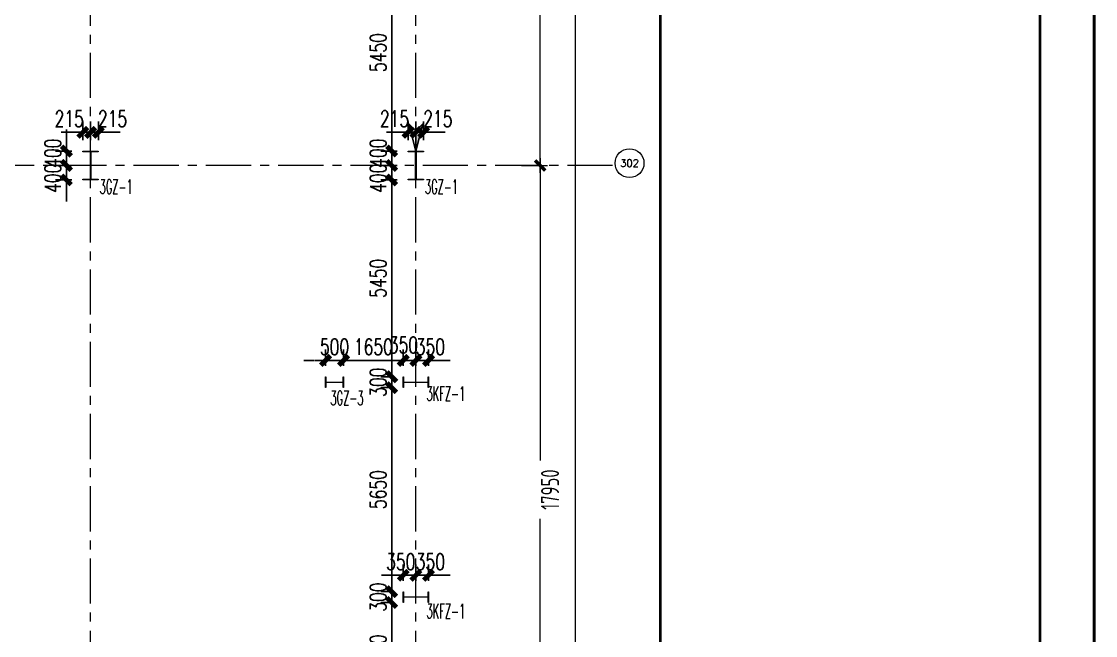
# Model space of a CAD drawing. Extents: x -1201378 to 2367219, y -619313 to 244905.
# Drawn here: x 205331 to 235046, y -250313 to -233310 of the extents above; entities that cross this region are included whole.
import ezdxf
from ezdxf.enums import TextEntityAlignment as Align

# ---------------------------------------------------------------- set-up
doc = ezdxf.new("R2010")
doc.units = 0
doc.header["$LTSCALE"] = 1000
doc.linetypes.add('CENTER', pattern=[2, 1.25, -0.25, 0.25, -0.25])
doc.layers.get('0').update_dxf_attribs({"linetype": 'CONTINUOUS'})
doc.layers.get('Defpoints').update_dxf_attribs({"linetype": 'CONTINUOUS'})
for name, color, linetype in [('0-cxFrame', 155, 'CONTINUOUS'), ('A-WINDOW', 140, 'CONTINUOUS'), ('S-CJGC', 5, 'CONTINUOUS'), ('S-DIMZ', 115, 'CONTINUOUS'), ('S-SGJ', 21, 'CONTINUOUS')]:
    doc.layers.add(name, color=color, linetype=linetype)
for name, color, linetype, lineweight in [('0-cxText', 131, 'CONTINUOUS', 25), ('S-axis', 111, 'CONTINUOUS', 0), ('S-col', 2, 'CONTINUOUS', 0), ('S-dote', 5, 'CENTER', 0)]:
    doc.layers.add(name, color=color, linetype=linetype, lineweight=lineweight)
doc.styles.add('_TCH_AXIS', font='COMPLEX', dxfattribs={"bigfont": 'GBCBIG'})
doc.styles.add('cx_tuming', font='simhei.ttf')
doc.styles.add('cx_tuqian1', font='')
doc.styles.add('SS1', font='tj-romans1.shx', dxfattribs={"width": 0.7, "bigfont": 'tj-hztxt1.shx'})
doc.styles.add('TSSD_Dimension', font='tssdeng.shx', dxfattribs={"width": 0.7, "bigfont": 'hztxt.shx'})
doc.styles.add('黑体', font='simhei.ttf', dxfattribs={"width": 0.8})
doc.styles.get('cx_tuqian1').set_extended_font_data('SimSun')
doc.dimstyles.new('S-150-ARCHI', dxfattribs={"dimscale": 150, "dimtxt": 3, "dimasz": 2, "dimexe": 2, "dimexo": 2, "dimgap": 1, "dimtad": 1, "dimdec": 0, "dimzin": 0, "dimdsep": 46, "dimtxsty": 'SS1', "dimblk1": 'TT', "dimblk2": 'TT', "dimsah": 1, "dimcen": 1, "dimclrd": 256, "dimclre": 256, "dimclrt": 256, "dimadec": 0, "dimazin": 0, "dimtfac": 1, "dimtdec": 0, "dimtix": 1, "dimtmove": 2, "dimatfit": 0, "dimldrblk": 'TT', "dimfxl": 2, "dimtolj": 1, "dimtzin": 0, "dimarcsym": 0})
doc.dimstyles.new('TSSD_200_200', dxfattribs={"dimtxt": 500, "dimasz": 200, "dimexe": 200, "dimexo": 500, "dimgap": 200, "dimtad": 1, "dimdec": 0, "dimzin": 0, "dimdsep": 46, "dimtxsty": 'TSSD_Dimension', "dimblk": 'ARCHTICK', "dimcen": 0, "dimdle": 200, "dimclrt": 7, "dimadec": 0, "dimazin": 0, "dimtfac": 1, "dimtdec": 0, "dimtix": 1, "dimtmove": 2, "dimatfit": 3, "dimfxl": 1, "dimtolj": 1, "dimtzin": 0, "dimarcsym": 0})

# ---------------------------------------------------------------- blocks, each defined once
blk = doc.blocks.new('w42343243')
at = {"layer": 'S-col'}
blk.add_lwpolyline([(-165069, 621020), (-164639, 621020), (-164639, 621002), (-164848, 621002), (-164848, 620238), (-164639, 620238), (-164639, 620220), (-165069, 620220), (-165069, 620238), (-164860, 620238), (-164860, 621002), (-165069, 621002)], close=True, dxfattribs=at)
blk = doc.blocks.new('42343')
at = {"layer": 'A-WINDOW'}
for p in [(27000, -53750), (36000, -53750)]:
    blk.add_blockref('w42343243', p, dxfattribs=at)
blk = doc.blocks.new('_ArchTick')
at = {"color": 0, "linetype": 'ByBlock', "const_width": 0.5}
blk.add_lwpolyline([(-0.71, -0.71), (0.71, 0.71)], dxfattribs=at)
blk = doc.blocks.new('*D512')
at = {"layer": 'Defpoints', "color": 0, "transparency": 16777216}
for p in [(-81336, -319348), (-81336, -337298), (-80320, -337298)]:
    blk.add_point(p, dxfattribs=at)
at = {"layer": 'S-axis', "color": 0, "lineweight": -2, "transparency": 16777216}
for p, q in [((-80836, -319348), (-80120, -319348)), ((-80320, -319148), (-80320, -327517)), ((-80320, -337498), (-80320, -329129)), ((-80836, -337298), (-80120, -337298))]:
    blk.add_line(p, q, dxfattribs=at)
at = {"layer": 'S-axis', "color": 0, "lineweight": -2, "transparency": 16777216, "xscale": 200, "yscale": 200, "zscale": 200}
for p, rotation in [((-80320, -319348), 90), ((-80320, -337298), 270)]:
    blk.add_blockref('_ArchTick', p, dxfattribs=dict(at, rotation=rotation))
at = {"layer": 'S-axis', "color": 7, "transparency": 16777216, "insert": (-80045, -328323), "char_height": 500, "attachment_point": 5, "rotation": 90, "style": 'TSSD_Dimension'}
blk.add_mtext('\\A1;17950', dxfattribs=at)
blk = doc.blocks.new('*D513')
at = {"layer": 'Defpoints', "color": 0, "transparency": 16777216}
for p in [(-81336, -337298), (-81336, -355248), (-80320, -355248)]:
    blk.add_point(p, dxfattribs=at)
at = {"layer": 'S-axis', "color": 0, "lineweight": -2, "transparency": 16777216}
for p, q in [((-80320, -337098), (-80320, -345467)), ((-80836, -337298), (-80120, -337298)), ((-80320, -355448), (-80320, -347079)), ((-80836, -355248), (-80120, -355248))]:
    blk.add_line(p, q, dxfattribs=at)
at = {"layer": 'S-axis', "color": 0, "lineweight": -2, "transparency": 16777216, "xscale": 200, "yscale": 200, "zscale": 200}
for p, rotation in [((-80320, -337298), 90), ((-80320, -355248), 270)]:
    blk.add_blockref('_ArchTick', p, dxfattribs=dict(at, rotation=rotation))
at = {"layer": 'S-axis', "color": 7, "transparency": 16777216, "insert": (-80045, -346273), "char_height": 500, "attachment_point": 5, "rotation": 90, "style": 'TSSD_Dimension'}
blk.add_mtext('\\A1;17950', dxfattribs=at)
blk = doc.blocks.new('*D457')
at = {"layer": 'Defpoints', "color": 0, "transparency": 16777216}
for p in [(-81236, -282748), (-81236, -355948), (-79341, -355948)]:
    blk.add_point(p, dxfattribs=at)
at = {"layer": 'S-axis', "color": 0, "lineweight": -2, "transparency": 16777216}
for p, q in [((-79341, -282548), (-79341, -318516)), ((-80736, -282748), (-79141, -282748)), ((-79341, -356148), (-79341, -320181)), ((-80736, -355948), (-79141, -355948))]:
    blk.add_line(p, q, dxfattribs=at)
at = {"layer": 'S-axis', "color": 0, "lineweight": -2, "transparency": 16777216, "xscale": 200, "yscale": 200, "zscale": 200}
for p, rotation in [((-79341, -282748), 90), ((-79341, -355948), 270)]:
    blk.add_blockref('_ArchTick', p, dxfattribs=dict(at, rotation=rotation))
at = {"layer": 'S-axis', "color": 7, "transparency": 16777216, "insert": (-79066, -319348), "char_height": 500, "attachment_point": 5, "rotation": 90, "style": 'TSSD_Dimension'}
blk.add_mtext('\\A1;73200', dxfattribs=at)
blk = doc.blocks.new('zjcx_T0(Dragon)')
at = {"layer": '0-cxFrame', "const_width": 50}
blk.add_lwpolyline([(0, 82100), (-7000, 82100), (-7000, 0), (0, 0)], close=True, dxfattribs=at)
blk = doc.blocks.new('TK22.A0 L(Dragon)')
at = {"layer": '0-cxFrame', "color": 7, "const_width": 0.5}
blk.add_lwpolyline([(0, 0), (-1486, 0), (-1486, 841), (0, 841)], close=True, dxfattribs=at)
at = {"layer": '0-cxFrame', "const_width": 0.5}
for points in [[(-80, 10), (-1466, 10), (-1466, 831), (-80, 831)], [(-10, 10), (-80, 10), (-80, 831), (-10, 831)]]:
    blk.add_lwpolyline(points, close=True, dxfattribs=at)
at = {"layer": '0-cxFrame', "xscale": 0.009999999999999998, "yscale": 0.009999999999999998, "zscale": 0.009999999999999998}
blk.add_blockref('zjcx_T0(Dragon)', (-10, 10), dxfattribs=at)
at = {"style": '黑体', "flags": 4}
blk.add_attdef('图幅', text='', height=3.3, dxfattribs=at).set_placement((-40, 3), align=Align.RIGHT)
at = {"layer": '0-cxText', "flags": 4}
for tag, height, style, p in [('建设单位', 3.5, 'cx_tuming', (-45, 240)), ('项目名称', 3.5, 'cx_tuming', (-45, 210)), ('子项名称', 3.5, 'cx_tuming', (-45, 180)), ('工程编号', 3.3, 'cx_tuqian1', (-35, 165)), ('图名1', 3.5, 'cx_tuming', (-45, 87)), ('图名2', 3.5, 'cx_tuming', (-45, 79)), ('图名3', 3.5, 'cx_tuming', (-45, 71)), ('出图日期', 3.3, 'cx_tuqian1', (-39, 60)), ('专业', 3.3, 'cx_tuqian1', (-55, 52)), ('图号', 3.3, 'cx_tuqian1', (-55, 44)), ('版次', 3.3, 'cx_tuqian1', (-20, 44))]:
    blk.add_attdef(tag, text='', height=height, dxfattribs=dict(at, style=style)).set_placement(p, align=Align.MIDDLE)
at = {"layer": 'Defpoints', "color": 6, "flags": 4}
for tag, height, style, p in [('tufu', 3.3, '黑体', (-12, 12)), ('dwfname', 4, 'cx_tuqian1', (-80, 3))]:
    blk.add_attdef(tag, text='', height=height, dxfattribs=dict(at, style=style)).set_placement(p, align=Align.RIGHT)
blk = doc.blocks.new('nt66')
at = {"layer": 'S-col'}
blk.add_lwpolyline([(-195790, 766820), (-195490, 766820), (-195490, 766808), (-195636, 766808), (-195636, 766132), (-195490, 766132), (-195490, 766120), (-195790, 766120), (-195790, 766132), (-195644, 766132), (-195644, 766808), (-195790, 766808)], close=True, dxfattribs=at)
blk = doc.blocks.new('TT')
blk.add_line((-0.969, 0), (0.969, 0))
at = {"const_width": 0.45}
blk.add_lwpolyline([(-0.442, -0.442), (0.442, 0.442)], dxfattribs=at)
blk = doc.blocks.new('*D3926')
at = {"layer": 'Defpoints', "color": 0, "transparency": 16777216}
for p in [(207242, -236380), (207242, -236898), (207457, -236898)]:
    blk.add_point(p, dxfattribs=at)
at = {"layer": 'S-DIMZ', "lineweight": -2, "transparency": 16777216}
for p, q in [((207242, -236598), (207242, -236080)), ((207457, -236598), (207457, -236080)), ((206942, -236380), (206642, -236380)), ((207457, -236380), (207242, -236380)), ((207757, -236380), (208057, -236380))]:
    blk.add_line(p, q, dxfattribs=at)
at = {"layer": 'S-DIMZ', "lineweight": -2, "transparency": 16777216, "xscale": 300, "yscale": 300, "zscale": 300}
blk.add_blockref('TT', (207242, -236380), dxfattribs=at)
at = {"layer": 'S-DIMZ', "lineweight": -2, "transparency": 16777216, "xscale": 300, "yscale": 300, "zscale": 300, "rotation": 180}
blk.add_blockref('TT', (207457, -236380), dxfattribs=at)
at = {"layer": 'S-DIMZ', "transparency": 16777216, "insert": (207850, -236005), "char_height": 450, "attachment_point": 5, "style": 'SS1'}
blk.add_mtext('\\A1;215', dxfattribs=at)
blk = doc.blocks.new('*D3927')
at = {"layer": 'Defpoints', "color": 0, "transparency": 16777216}
for p in [(207027, -236380), (207027, -236898), (207242, -236898)]:
    blk.add_point(p, dxfattribs=at)
at = {"layer": 'S-DIMZ', "lineweight": -2, "transparency": 16777216}
for p, q in [((207027, -236598), (207027, -236080)), ((207242, -236598), (207242, -236080)), ((206727, -236380), (206427, -236380)), ((207242, -236380), (207027, -236380)), ((207542, -236380), (207842, -236380))]:
    blk.add_line(p, q, dxfattribs=at)
at = {"layer": 'S-DIMZ', "lineweight": -2, "transparency": 16777216, "xscale": 300, "yscale": 300, "zscale": 300}
blk.add_blockref('TT', (207027, -236380), dxfattribs=at)
at = {"layer": 'S-DIMZ', "lineweight": -2, "transparency": 16777216, "xscale": 300, "yscale": 300, "zscale": 300, "rotation": 180}
blk.add_blockref('TT', (207242, -236380), dxfattribs=at)
at = {"layer": 'S-DIMZ', "transparency": 16777216, "insert": (206651, -236005), "char_height": 450, "attachment_point": 5, "style": 'SS1'}
blk.add_mtext('\\A1;215', dxfattribs=at)
blk = doc.blocks.new('*D3928')
at = {"layer": 'Defpoints', "color": 0, "transparency": 16777216}
for p in [(207027, -236898), (206573, -237298), (207027, -237298)]:
    blk.add_point(p, dxfattribs=at)
at = {"layer": 'S-DIMZ', "lineweight": -2, "transparency": 16777216}
for p, q in [((206573, -236598), (206573, -236298)), ((206727, -236898), (206273, -236898)), ((206573, -236898), (206573, -237298)), ((206727, -237298), (206273, -237298)), ((206573, -237598), (206573, -237898))]:
    blk.add_line(p, q, dxfattribs=at)
at = {"layer": 'S-DIMZ', "lineweight": -2, "transparency": 16777216, "xscale": 300, "yscale": 300, "zscale": 300}
for p, rotation in [((206573, -236898), 270), ((206573, -237298), 90)]:
    blk.add_blockref('TT', p, dxfattribs=dict(at, rotation=rotation))
at = {"layer": 'S-DIMZ', "transparency": 16777216, "insert": (206198, -236958), "char_height": 450, "attachment_point": 5, "rotation": 90, "style": 'SS1'}
blk.add_mtext('\\A1;400', dxfattribs=at)
blk = doc.blocks.new('*D3929')
at = {"layer": 'Defpoints', "color": 0, "transparency": 16777216}
for p in [(207027, -237298), (206573, -237698), (207027, -237698)]:
    blk.add_point(p, dxfattribs=at)
at = {"layer": 'S-DIMZ', "lineweight": -2, "transparency": 16777216}
for p, q in [((206573, -236998), (206573, -236698)), ((206727, -237298), (206273, -237298)), ((206573, -237298), (206573, -237698)), ((206727, -237698), (206273, -237698)), ((206573, -237998), (206573, -238298))]:
    blk.add_line(p, q, dxfattribs=at)
at = {"layer": 'S-DIMZ', "lineweight": -2, "transparency": 16777216, "xscale": 300, "yscale": 300, "zscale": 300}
for p, rotation in [((206573, -237298), 270), ((206573, -237698), 90)]:
    blk.add_blockref('TT', p, dxfattribs=dict(at, rotation=rotation))
at = {"layer": 'S-DIMZ', "transparency": 16777216, "insert": (206198, -237652), "char_height": 450, "attachment_point": 5, "rotation": 90, "style": 'SS1'}
blk.add_mtext('\\A1;400', dxfattribs=at)
blk = doc.blocks.new('*D3961')
at = {"layer": 'Defpoints', "color": 0, "transparency": 16777216}
for p in [(216242, -236380), (216242, -236898), (216457, -236898)]:
    blk.add_point(p, dxfattribs=at)
at = {"layer": 'S-DIMZ', "lineweight": -2, "transparency": 16777216}
for p, q in [((216242, -236598), (216242, -236080)), ((216457, -236598), (216457, -236080)), ((215942, -236380), (215642, -236380)), ((216457, -236380), (216242, -236380)), ((216757, -236380), (217057, -236380))]:
    blk.add_line(p, q, dxfattribs=at)
at = {"layer": 'S-DIMZ', "lineweight": -2, "transparency": 16777216, "xscale": 300, "yscale": 300, "zscale": 300}
blk.add_blockref('TT', (216242, -236380), dxfattribs=at)
at = {"layer": 'S-DIMZ', "lineweight": -2, "transparency": 16777216, "xscale": 300, "yscale": 300, "zscale": 300, "rotation": 180}
blk.add_blockref('TT', (216457, -236380), dxfattribs=at)
at = {"layer": 'S-DIMZ', "transparency": 16777216, "insert": (216850, -236005), "char_height": 450, "attachment_point": 5, "style": 'SS1'}
blk.add_mtext('\\A1;215', dxfattribs=at)
blk = doc.blocks.new('*D3962')
at = {"layer": 'Defpoints', "color": 0, "transparency": 16777216}
for p in [(216027, -236380), (216027, -236898), (216242, -236898)]:
    blk.add_point(p, dxfattribs=at)
at = {"layer": 'S-DIMZ', "lineweight": -2, "transparency": 16777216}
for p, q in [((216027, -236598), (216027, -236080)), ((216242, -236598), (216242, -236080)), ((215727, -236380), (215427, -236380)), ((216242, -236380), (216027, -236380)), ((216542, -236380), (216842, -236380))]:
    blk.add_line(p, q, dxfattribs=at)
at = {"layer": 'S-DIMZ', "lineweight": -2, "transparency": 16777216, "xscale": 300, "yscale": 300, "zscale": 300}
blk.add_blockref('TT', (216027, -236380), dxfattribs=at)
at = {"layer": 'S-DIMZ', "lineweight": -2, "transparency": 16777216, "xscale": 300, "yscale": 300, "zscale": 300, "rotation": 180}
blk.add_blockref('TT', (216242, -236380), dxfattribs=at)
at = {"layer": 'S-DIMZ', "transparency": 16777216, "insert": (215651, -236005), "char_height": 450, "attachment_point": 5, "style": 'SS1'}
blk.add_mtext('\\A1;215', dxfattribs=at)
blk = doc.blocks.new('*D3963')
at = {"layer": 'Defpoints', "color": 0, "transparency": 16777216}
for p in [(216027, -236898), (215573, -237298), (216027, -237298)]:
    blk.add_point(p, dxfattribs=at)
at = {"layer": 'S-DIMZ', "lineweight": -2, "transparency": 16777216}
for p, q in [((215573, -236598), (215573, -236298)), ((215727, -236898), (215273, -236898)), ((215573, -236898), (215573, -237298)), ((215727, -237298), (215273, -237298)), ((215573, -237598), (215573, -237898))]:
    blk.add_line(p, q, dxfattribs=at)
at = {"layer": 'S-DIMZ', "lineweight": -2, "transparency": 16777216, "xscale": 300, "yscale": 300, "zscale": 300}
for p, rotation in [((215573, -236898), 270), ((215573, -237298), 90)]:
    blk.add_blockref('TT', p, dxfattribs=dict(at, rotation=rotation))
at = {"layer": 'S-DIMZ', "transparency": 16777216, "insert": (215198, -236958), "char_height": 450, "attachment_point": 5, "rotation": 90, "style": 'SS1'}
blk.add_mtext('\\A1;400', dxfattribs=at)
blk = doc.blocks.new('*D3964')
at = {"layer": 'Defpoints', "color": 0, "transparency": 16777216}
for p in [(216027, -237298), (215573, -237698), (216027, -237698)]:
    blk.add_point(p, dxfattribs=at)
at = {"layer": 'S-DIMZ', "lineweight": -2, "transparency": 16777216}
for p, q in [((215573, -236998), (215573, -236698)), ((215727, -237298), (215273, -237298)), ((215573, -237298), (215573, -237698)), ((215727, -237698), (215273, -237698)), ((215573, -237998), (215573, -238298))]:
    blk.add_line(p, q, dxfattribs=at)
at = {"layer": 'S-DIMZ', "lineweight": -2, "transparency": 16777216, "xscale": 300, "yscale": 300, "zscale": 300}
for p, rotation in [((215573, -237298), 270), ((215573, -237698), 90)]:
    blk.add_blockref('TT', p, dxfattribs=dict(at, rotation=rotation))
at = {"layer": 'S-DIMZ', "transparency": 16777216, "insert": (215198, -237652), "char_height": 450, "attachment_point": 5, "rotation": 90, "style": 'SS1'}
blk.add_mtext('\\A1;400', dxfattribs=at)
blk = doc.blocks.new('*D4244')
at = {"layer": 'Defpoints', "color": 0, "transparency": 16777216}
for p in [(216242, -248645), (215892, -249098), (216242, -249098)]:
    blk.add_point(p, dxfattribs=at)
at = {"layer": 'S-DIMZ', "lineweight": -2, "transparency": 16777216}
for p, q in [((215892, -248798), (215892, -248345)), ((216242, -248798), (216242, -248345)), ((215592, -248645), (215292, -248645)), ((215892, -248645), (216242, -248645)), ((216542, -248645), (216842, -248645))]:
    blk.add_line(p, q, dxfattribs=at)
at = {"layer": 'S-DIMZ', "lineweight": -2, "transparency": 16777216, "xscale": 300, "yscale": 300, "zscale": 300}
blk.add_blockref('TT', (215892, -248645), dxfattribs=at)
at = {"layer": 'S-DIMZ', "lineweight": -2, "transparency": 16777216, "xscale": 300, "yscale": 300, "zscale": 300, "rotation": 180}
blk.add_blockref('TT', (216242, -248645), dxfattribs=at)
at = {"layer": 'S-DIMZ', "transparency": 16777216, "insert": (215825, -248270), "char_height": 450, "attachment_point": 5, "style": 'SS1'}
blk.add_mtext('\\A1;350', dxfattribs=at)
blk = doc.blocks.new('*D4245')
at = {"layer": 'Defpoints', "color": 0, "transparency": 16777216}
for p in [(216592, -248645), (216242, -249098), (216592, -249098)]:
    blk.add_point(p, dxfattribs=at)
at = {"layer": 'S-DIMZ', "lineweight": -2, "transparency": 16777216}
for p, q in [((216242, -248798), (216242, -248345)), ((216592, -248798), (216592, -248345)), ((215942, -248645), (215642, -248645)), ((216242, -248645), (216592, -248645)), ((216892, -248645), (217192, -248645))]:
    blk.add_line(p, q, dxfattribs=at)
at = {"layer": 'S-DIMZ', "lineweight": -2, "transparency": 16777216, "xscale": 300, "yscale": 300, "zscale": 300}
blk.add_blockref('TT', (216242, -248645), dxfattribs=at)
at = {"layer": 'S-DIMZ', "lineweight": -2, "transparency": 16777216, "xscale": 300, "yscale": 300, "zscale": 300, "rotation": 180}
blk.add_blockref('TT', (216592, -248645), dxfattribs=at)
at = {"layer": 'S-DIMZ', "transparency": 16777216, "insert": (216643, -248270), "char_height": 450, "attachment_point": 5, "style": 'SS1'}
blk.add_mtext('\\A1;350', dxfattribs=at)
blk = doc.blocks.new('*D4246')
at = {"layer": 'Defpoints', "color": 0, "transparency": 16777216}
for p in [(216242, -242695), (215892, -243148), (216242, -243148)]:
    blk.add_point(p, dxfattribs=at)
at = {"layer": 'S-DIMZ', "lineweight": -2, "transparency": 16777216}
for p, q in [((215892, -242848), (215892, -242395)), ((216242, -242848), (216242, -242395)), ((215592, -242695), (215292, -242695)), ((215892, -242695), (216242, -242695)), ((216542, -242695), (216842, -242695))]:
    blk.add_line(p, q, dxfattribs=at)
at = {"layer": 'S-DIMZ', "lineweight": -2, "transparency": 16777216, "xscale": 300, "yscale": 300, "zscale": 300}
blk.add_blockref('TT', (215892, -242695), dxfattribs=at)
at = {"layer": 'S-DIMZ', "lineweight": -2, "transparency": 16777216, "xscale": 300, "yscale": 300, "zscale": 300, "rotation": 180}
blk.add_blockref('TT', (216242, -242695), dxfattribs=at)
at = {"layer": 'S-DIMZ', "transparency": 16777216, "insert": (215899, -242269), "char_height": 450, "attachment_point": 5, "style": 'SS1'}
blk.add_mtext('\\A1;350', dxfattribs=at)
blk = doc.blocks.new('*D4247')
at = {"layer": 'Defpoints', "color": 0, "transparency": 16777216}
for p in [(216592, -242695), (216242, -243148), (216592, -243148)]:
    blk.add_point(p, dxfattribs=at)
at = {"layer": 'S-DIMZ', "lineweight": -2, "transparency": 16777216}
for p, q in [((216242, -242848), (216242, -242395)), ((216592, -242848), (216592, -242395)), ((215942, -242695), (215642, -242695)), ((216242, -242695), (216592, -242695)), ((216892, -242695), (217192, -242695))]:
    blk.add_line(p, q, dxfattribs=at)
at = {"layer": 'S-DIMZ', "lineweight": -2, "transparency": 16777216, "xscale": 300, "yscale": 300, "zscale": 300}
blk.add_blockref('TT', (216242, -242695), dxfattribs=at)
at = {"layer": 'S-DIMZ', "lineweight": -2, "transparency": 16777216, "xscale": 300, "yscale": 300, "zscale": 300, "rotation": 180}
blk.add_blockref('TT', (216592, -242695), dxfattribs=at)
at = {"layer": 'S-DIMZ', "transparency": 16777216, "insert": (216643, -242320), "char_height": 450, "attachment_point": 5, "style": 'SS1'}
blk.add_mtext('\\A1;350', dxfattribs=at)
blk = doc.blocks.new('*D4253')
at = {"layer": 'Defpoints', "color": 0, "transparency": 16777216}
for p in [(215573, -249398), (215892, -249398), (216092, -252248)]:
    blk.add_point(p, dxfattribs=at)
at = {"layer": 'S-DIMZ', "lineweight": -2, "transparency": 16777216}
for p, q in [((215592, -249398), (215273, -249398)), ((215573, -251948), (215573, -249698)), ((215792, -252248), (215273, -252248))]:
    blk.add_line(p, q, dxfattribs=at)
at = {"layer": 'S-DIMZ', "lineweight": -2, "transparency": 16777216, "xscale": 300, "yscale": 300, "zscale": 300}
for p, rotation in [((215573, -249398), 90), ((215573, -252248), 270)]:
    blk.add_blockref('TT', p, dxfattribs=dict(at, rotation=rotation))
at = {"layer": 'S-DIMZ', "transparency": 16777216, "insert": (215198, -250823), "char_height": 450, "attachment_point": 5, "rotation": 90, "style": 'SS1'}
blk.add_mtext('\\A1;2850', dxfattribs=at)
blk = doc.blocks.new('*D4254')
at = {"layer": 'Defpoints', "color": 0, "transparency": 16777216}
for p in [(215573, -249098), (215892, -249098), (215892, -249398)]:
    blk.add_point(p, dxfattribs=at)
at = {"layer": 'S-DIMZ', "lineweight": -2, "transparency": 16777216}
for p, q in [((215573, -248798), (215573, -248498)), ((215592, -249098), (215273, -249098)), ((215573, -249398), (215573, -249098)), ((215592, -249398), (215273, -249398)), ((215573, -249698), (215573, -249998))]:
    blk.add_line(p, q, dxfattribs=at)
at = {"layer": 'S-DIMZ', "lineweight": -2, "transparency": 16777216, "xscale": 300, "yscale": 300, "zscale": 300}
for p, rotation in [((215573, -249098), 270), ((215573, -249398), 90)]:
    blk.add_blockref('TT', p, dxfattribs=dict(at, rotation=rotation))
at = {"layer": 'S-DIMZ', "transparency": 16777216, "insert": (215198, -249248), "char_height": 450, "attachment_point": 5, "rotation": 90, "style": 'SS1'}
blk.add_mtext('\\A1;300', dxfattribs=at)
blk = doc.blocks.new('*D4255')
at = {"layer": 'Defpoints', "color": 0, "transparency": 16777216}
for p in [(215573, -243448), (215892, -243448), (215892, -249098)]:
    blk.add_point(p, dxfattribs=at)
at = {"layer": 'S-DIMZ', "lineweight": -2, "transparency": 16777216}
for p, q in [((215592, -243448), (215273, -243448)), ((215573, -248798), (215573, -243748)), ((215592, -249098), (215273, -249098))]:
    blk.add_line(p, q, dxfattribs=at)
at = {"layer": 'S-DIMZ', "lineweight": -2, "transparency": 16777216, "xscale": 300, "yscale": 300, "zscale": 300}
for p, rotation in [((215573, -243448), 90), ((215573, -249098), 270)]:
    blk.add_blockref('TT', p, dxfattribs=dict(at, rotation=rotation))
at = {"layer": 'S-DIMZ', "transparency": 16777216, "insert": (215198, -246273), "char_height": 450, "attachment_point": 5, "rotation": 90, "style": 'SS1'}
blk.add_mtext('\\A1;5650', dxfattribs=at)
blk = doc.blocks.new('*D4256')
at = {"layer": 'Defpoints', "color": 0, "transparency": 16777216}
for p in [(215573, -243148), (215892, -243148), (215892, -243448)]:
    blk.add_point(p, dxfattribs=at)
at = {"layer": 'S-DIMZ', "lineweight": -2, "transparency": 16777216}
for p, q in [((215573, -242848), (215573, -242548)), ((215592, -243148), (215273, -243148)), ((215573, -243448), (215573, -243148)), ((215592, -243448), (215273, -243448)), ((215573, -243748), (215573, -244048))]:
    blk.add_line(p, q, dxfattribs=at)
at = {"layer": 'S-DIMZ', "lineweight": -2, "transparency": 16777216, "xscale": 300, "yscale": 300, "zscale": 300}
for p, rotation in [((215573, -243148), 270), ((215573, -243448), 90)]:
    blk.add_blockref('TT', p, dxfattribs=dict(at, rotation=rotation))
at = {"layer": 'S-DIMZ', "transparency": 16777216, "insert": (215198, -243298), "char_height": 450, "attachment_point": 5, "rotation": 90, "style": 'SS1'}
blk.add_mtext('\\A1;300', dxfattribs=at)
blk = doc.blocks.new('*D4257')
at = {"layer": 'Defpoints', "color": 0, "transparency": 16777216}
for p in [(215573, -237698), (216027, -237698), (215892, -243148)]:
    blk.add_point(p, dxfattribs=at)
at = {"layer": 'S-DIMZ', "lineweight": -2, "transparency": 16777216}
for p, q in [((215727, -237698), (215273, -237698)), ((215573, -242848), (215573, -237998)), ((215592, -243148), (215273, -243148))]:
    blk.add_line(p, q, dxfattribs=at)
at = {"layer": 'S-DIMZ', "lineweight": -2, "transparency": 16777216, "xscale": 300, "yscale": 300, "zscale": 300}
for p, rotation in [((215573, -237698), 90), ((215573, -243148), 270)]:
    blk.add_blockref('TT', p, dxfattribs=dict(at, rotation=rotation))
at = {"layer": 'S-DIMZ', "transparency": 16777216, "insert": (215198, -240423), "char_height": 450, "attachment_point": 5, "rotation": 90, "style": 'SS1'}
blk.add_mtext('\\A1;5450', dxfattribs=at)
blk = doc.blocks.new('*D4262')
at = {"layer": 'Defpoints', "color": 0, "transparency": 16777216}
for p in [(215573, -231448), (215892, -231448), (216027, -236898)]:
    blk.add_point(p, dxfattribs=at)
at = {"layer": 'S-DIMZ', "lineweight": -2, "transparency": 16777216}
for p, q in [((215592, -231448), (215273, -231448)), ((215573, -236598), (215573, -231748)), ((215727, -236898), (215273, -236898))]:
    blk.add_line(p, q, dxfattribs=at)
at = {"layer": 'S-DIMZ', "lineweight": -2, "transparency": 16777216, "xscale": 300, "yscale": 300, "zscale": 300}
for p, rotation in [((215573, -231448), 90), ((215573, -236898), 270)]:
    blk.add_blockref('TT', p, dxfattribs=dict(at, rotation=rotation))
at = {"layer": 'S-DIMZ', "transparency": 16777216, "insert": (215198, -234173), "char_height": 450, "attachment_point": 5, "rotation": 90, "style": 'SS1'}
blk.add_mtext('\\A1;5450', dxfattribs=at)
blk = doc.blocks.new('*D6359')
at = {"layer": 'Defpoints', "color": 0, "transparency": 16777216}
for p in [(214242, -242695), (214242, -243148), (215892, -243148)]:
    blk.add_point(p, dxfattribs=at)
at = {"layer": 'S-DIMZ', "lineweight": -2, "transparency": 16777216}
for p, q in [((214242, -242848), (214242, -242395)), ((215892, -242848), (215892, -242395)), ((215592, -242695), (214542, -242695))]:
    blk.add_line(p, q, dxfattribs=at)
at = {"layer": 'S-DIMZ', "lineweight": -2, "transparency": 16777216, "xscale": 300, "yscale": 300, "zscale": 300, "rotation": 180}
blk.add_blockref('TT', (214242, -242695), dxfattribs=at)
at = {"layer": 'S-DIMZ', "lineweight": -2, "transparency": 16777216, "xscale": 300, "yscale": 300, "zscale": 300}
blk.add_blockref('TT', (215892, -242695), dxfattribs=at)
at = {"layer": 'S-DIMZ', "transparency": 16777216, "insert": (215067, -242320), "char_height": 450, "attachment_point": 5, "style": 'SS1'}
blk.add_mtext('\\A1;1650', dxfattribs=at)
blk = doc.blocks.new('*D6360')
at = {"layer": 'Defpoints', "color": 0, "transparency": 16777216}
for p in [(213742, -242695), (213742, -243148), (214242, -243148)]:
    blk.add_point(p, dxfattribs=at)
at = {"layer": 'S-DIMZ', "lineweight": -2, "transparency": 16777216}
for p, q in [((213742, -242848), (213742, -242395)), ((214242, -242848), (214242, -242395)), ((213442, -242695), (213142, -242695)), ((214242, -242695), (213742, -242695)), ((214542, -242695), (214842, -242695))]:
    blk.add_line(p, q, dxfattribs=at)
at = {"layer": 'S-DIMZ', "lineweight": -2, "transparency": 16777216, "xscale": 300, "yscale": 300, "zscale": 300}
blk.add_blockref('TT', (213742, -242695), dxfattribs=at)
at = {"layer": 'S-DIMZ', "lineweight": -2, "transparency": 16777216, "xscale": 300, "yscale": 300, "zscale": 300, "rotation": 180}
blk.add_blockref('TT', (214242, -242695), dxfattribs=at)
at = {"layer": 'S-DIMZ', "transparency": 16777216, "insert": (213992, -242320), "char_height": 450, "attachment_point": 5, "style": 'SS1'}
blk.add_mtext('\\A1;500', dxfattribs=at)
blk = doc.blocks.new('S-CJGC')
at = {"layer": 'S-CJGC'}
for p, q in [((-131, -119), (0, 381)), ((131, -119), (0, 381)), ((0, 381), (0, 0)), ((0, 0), (-131, -119)), ((0, 0), (131, -119))]:
    blk.add_line(p, q, dxfattribs=at)
blk.add_solid([(131, -119), (0, 0), (0, 381)], dxfattribs=at)
blk = doc.blocks.new('3#轴网')
at = {"layer": 'S-axis'}
blk.add_circle((-77846.7, -337233.9), 400, dxfattribs=at)
at = {"layer": 'S-dote'}
for p, q in [((-92758.5, -363428.2), (-92758.5, -277944.2)), ((-83758.5, -363428.2), (-83758.5, -277944.2)), ((-78316.2, -337298.2), (-273210.6, -337298.2))]:
    blk.add_line(p, q, dxfattribs=at)
at = {"layer": 'S-axis', "style": '_TCH_AXIS'}
blk.add_text('302', height=206.28, dxfattribs=at).set_placement((-78107, -337337), (-77586.4, -337337), align=Align.FIT)
at = {"layer": 'S-axis'}
for base, p1, p2, picture, middle in [((-79340.7, -355948.2), (-81236.2, -282748.2), (-81236.2, -355948.2), '*D457', (-79065.7, -319348.2)), ((-80320.4, -337298.2), (-81336.2, -319348.2), (-81336.2, -337298.2), '*D512', (-80045.4, -328323.2)), ((-80320.4, -355248.2), (-81336.2, -337298.2), (-81336.2, -355248.2), '*D513', (-80045.4, -346273.2))]:
    dim = blk.add_linear_dim(base=base, p1=p1, p2=p2, angle=270, dimstyle='TSSD_200_200', dxfattribs=at)
    dim.commit()
    dim.dimension.update_dxf_attribs({"geometry": picture, "text_midpoint": middle, "dimtype": 161})

msp = doc.modelspace()

# ---------------------------------------------------------------- linework, layer by layer
at = {"layer": 'S-col'}
msp.add_lwpolyline([(213741.5, -243448.2), (213741.5, -243148.2), (213753.5, -243148.2), (213753.5, -243294.2), (214229.5, -243294.2), (214229.5, -243148.2), (214241.5, -243148.2), (214241.5, -243448.2), (214229.5, -243448.2), (214229.5, -243302.2), (213753.5, -243302.2), (213753.5, -243448.2)], close=True, dxfattribs=at)

# ---------------------------------------------------------------- block references
at = {"layer": '0-cxFrame', "xscale": 150, "yscale": 150, "zscale": 150}
msp.add_blockref('TK22.A0 L(Dragon)', (235008.3, -296102.2), dxfattribs=at)
at = {"layer": 'S-axis'}
msp.add_blockref('3#轴网', (300000, 100000), dxfattribs=at)
at = {"layer": 'S-CJGC', "xscale": -1.5, "yscale": 1.5, "zscale": 1.5, "rotation": 180}
msp.add_blockref('S-CJGC', (216241.5, -236326.5), dxfattribs=at)
at = {"layer": 'S-col'}
msp.add_blockref('42343', (345095.7, -804168.2), dxfattribs=at)
at = {"layer": 'S-col', "rotation": 90}
for p in [(982711.7, -47658.2), (982711.7, -53608.2)]:
    msp.add_blockref('nt66', p, dxfattribs=at)

# ---------------------------------------------------------------- texts
at = {"layer": 'S-SGJ', "style": 'SS1', "width": 0.5}
for s, p in [('3GZ-1', (207492.2, -237887.1)), ('3GZ-1', (216492.2, -237887.1)), ('3GZ-3', (213877.1, -243733)), ('3KFZ-1', (216535.7, -243614.2)), ('3KFZ-1', (216535.7, -249636.6))]:
    msp.add_text(s, height=400, dxfattribs=at).set_placement(p, align=Align.MIDDLE_LEFT)

# ---------------------------------------------------------------- dimensions: what is measured, and where the dimension line sits
at = {"layer": 'S-DIMZ'}
for base, p1, p2, picture, middle in [((215573.4, -231448.2), (216026.5, -236898.2), (215891.7, -231448.2), '*D4262', (215198.4, -234173.2)), ((215573.4, -237698.2), (215891.7, -243148.2), (216026.5, -237698.2), '*D4257', (215198.4, -240423.2)), ((215573.4, -243148.2), (215891.7, -243448.2), (215891.7, -243148.2), '*D4256', (215198.4, -243298.2)), ((215573.4, -243448.2), (215891.7, -249098.2), (215891.7, -243448.2), '*D4255', (215198.4, -246273.2)), ((215573.4, -249098.2), (215891.7, -249398.2), (215891.7, -249098.2), '*D4254', (215198.4, -249248.2)), ((215573.4, -249398.2), (216091.5, -252248.2), (215891.7, -249398.2), '*D4253', (215198.4, -250823.2))]:
    dim = msp.add_linear_dim(base=base, p1=p1, p2=p2, angle=90, dimstyle='S-150-ARCHI', dxfattribs=at)
    dim.commit()
    dim.dimension.update_dxf_attribs({"geometry": picture, "text_midpoint": middle})
for base, p1, p2, picture, middle in [((207026.5, -236380.4), (207241.5, -236898.2), (207026.5, -236898.2), '*D3927', (206651, -236005.4)), ((207241.5, -236380.4), (207456.5, -236898.2), (207241.5, -236898.2), '*D3926', (207849.5, -236005.4)), ((216026.5, -236380.4), (216241.5, -236898.2), (216026.5, -236898.2), '*D3962', (215651, -236005.4)), ((216241.5, -236380.4), (216456.5, -236898.2), (216241.5, -236898.2), '*D3961', (216849.5, -236005.4))]:
    dim = msp.add_linear_dim(base=base, p1=p1, p2=p2, dimstyle='S-150-ARCHI', dxfattribs=at)
    dim.commit()
    dim.dimension.update_dxf_attribs({"geometry": picture, "text_midpoint": middle, "dimtype": 160})
for base, p1, p2, angle, picture, middle in [((206573.4, -237298.2), (207026.5, -236898.2), (207026.5, -237298.2), 90, '*D3928', (206198.4, -236958.2)), ((215573.4, -237298.2), (216026.5, -236898.2), (216026.5, -237298.2), 90, '*D3963', (215198.4, -236958.2)), ((206573.4, -237698.2), (207026.5, -237298.2), (207026.5, -237698.2), 90, '*D3929', (206198.4, -237652.1)), ((215573.4, -237698.2), (216026.5, -237298.2), (216026.5, -237698.2), 90, '*D3964', (215198.4, -237652.1)), ((216241.5, -242695), (215891.7, -243148.2), (216241.5, -243148.2), 180, '*D4246', (215899, -242269.5)), ((216591.7, -242695), (216241.5, -243148.2), (216591.7, -243148.2), 180, '*D4247', (216643.1, -242320)), ((216241.5, -248645), (215891.7, -249098.2), (216241.5, -249098.2), 180, '*D4244', (215824.6, -248270)), ((216591.7, -248645), (216241.5, -249098.2), (216591.7, -249098.2), 180, '*D4245', (216643.1, -248270))]:
    dim = msp.add_linear_dim(base=base, p1=p1, p2=p2, angle=angle, dimstyle='S-150-ARCHI', dxfattribs=at)
    dim.commit()
    dim.dimension.update_dxf_attribs({"geometry": picture, "text_midpoint": middle, "dimtype": 160})
for base, p1, p2, picture, middle in [((213741.5, -242695), (214241.5, -243148.2), (213741.5, -243148.2), '*D6360', (213991.5, -242320)), ((214241.5, -242695), (215891.7, -243148.2), (214241.5, -243148.2), '*D6359', (215066.6, -242320))]:
    dim = msp.add_linear_dim(base=base, p1=p1, p2=p2, dimstyle='S-150-ARCHI', dxfattribs=at)
    dim.commit()
    dim.dimension.update_dxf_attribs({"geometry": picture, "text_midpoint": middle})

doc.saveas('drawing.dxf')
